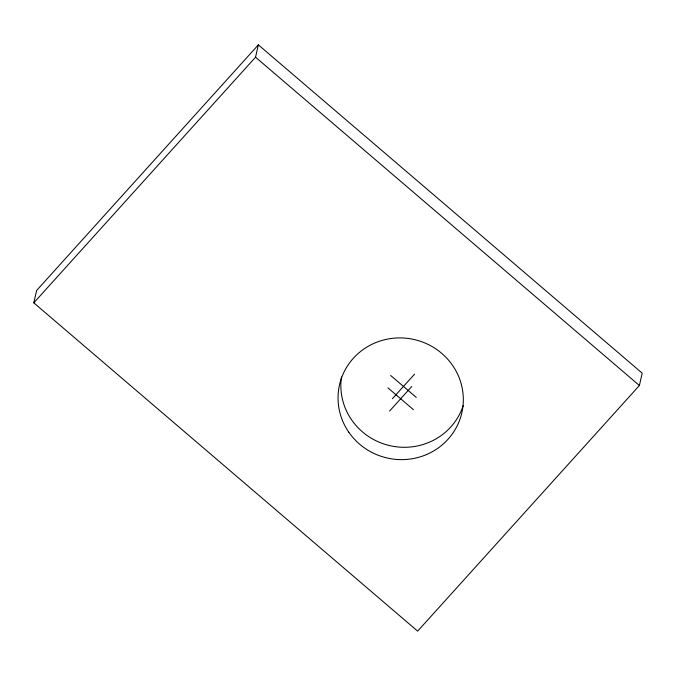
<?xml version="1.0" encoding="UTF-8"?>
<svg xmlns="http://www.w3.org/2000/svg" width="676" height="676" viewBox="0 0 676 676"><rect width="100%" height="100%" fill="white"/><g stroke="black" fill="none" stroke-linecap="round" stroke-linejoin="round"><path stroke-width="1.01" d="M33.8 302.84L36.605 290.503L258.35 44.861L642.2 373.16L639.395 385.497L417.65 631.139L33.8 302.84L255.545 57.198L258.35 44.861M392.393 398.713L414.565 374.149M389.587 411.05L411.769 386.486M255.545 57.198L639.395 385.497M390.686 375.493L416.272 397.378M387.88 387.83L413.475 409.715M463.237 405.499A62.741 60.764 12.8 0 1 389.613 445.594A62.741 60.764 12.8 0 1 341.464 377.014M348.799 432.184A62.741 60.764 12.8 0 0 457.027 426.117A62.741 60.764 12.8 0 0 396.212 338.008A62.741 60.764 12.8 0 0 348.799 432.184"/></g></svg>
